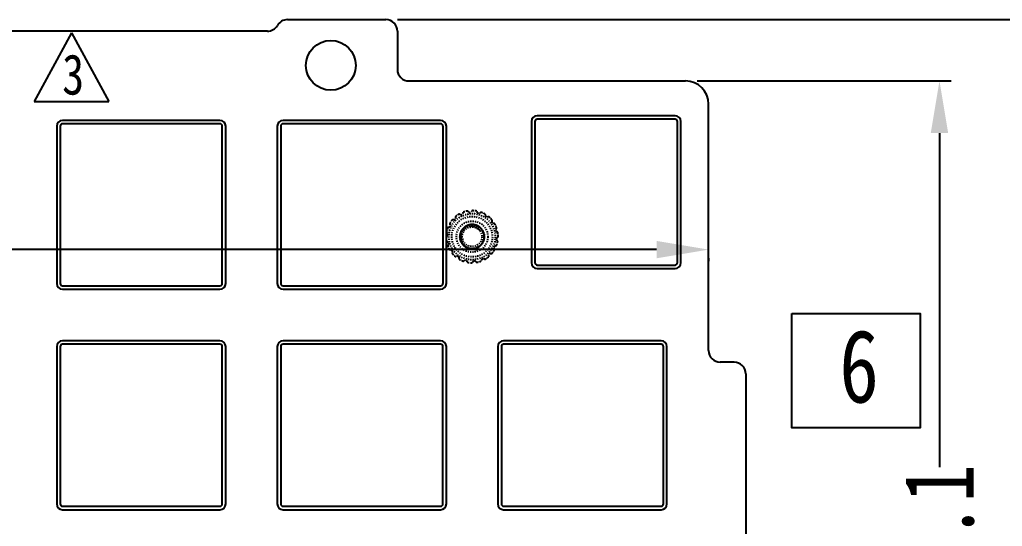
# Model space of a CAD drawing. Header units: inches. Extents: x 1493 to 1950, y -14 to 309.
# Drawn here: x 1800.4 to 1885.2, y 203.1 to 246.9 of the extents above; entities that cross this region are included whole.
import ezdxf

# ---------------------------------------------------------------- set-up
doc = ezdxf.new("R2010")
doc.units = ezdxf.units.IN
doc.header["$LTSCALE"] = 0.909449
doc.header["$MEASUREMENT"] = 0
doc.header["$PDMODE"] = 3
doc.header["$PDSIZE"] = 0.3125
doc.linetypes.add('HIDDEN', pattern=[0.2, 0.1, -0.1])
doc.linetypes.add('PHANTOM', pattern=[0.8, 0.45, -0.05, 0.1, -0.05, 0.1, -0.05])
doc.layers.get('0').update_dxf_attribs({"linetype": 'CONTINUOUS'})
doc.layers.get('Defpoints').update_dxf_attribs({"linetype": 'CONTINUOUS'})
doc.layers.add('DEFAULT_2', color=8, linetype='HIDDEN')
doc.layers.add('DEFAULT_3', color=7, linetype='PHANTOM')
doc.styles.get("Standard").update_dxf_attribs({"font": 'txt', "width": 0.8})
doc.dimstyles.get("Standard").update_dxf_attribs({"dimtxt": 6, "dimasz": 4.5, "dimexe": 1, "dimexo": 1, "dimgap": 0.09, "dimtad": 0, "dimzin": 1, "dimdsep": 46, "dimtxsty": 'Standard', "dimcen": 0.09, "dimclrd": 5, "dimclre": 5, "dimclrt": 1, "dimadec": 0, "dimazin": 0, "dimtp": 0.01, "dimtm": 0.01, "dimtfac": 1, "dimtofl": 0, "dimtmove": 0, "dimatfit": 3, "dimfxl": 0, "dimtolj": 1, "dimtzin": 4, "dimarcsym": 0})

# ---------------------------------------------------------------- blocks, each defined once
blk = doc.blocks.new('*D12')
at = {"layer": 'DEFAULT_3', "color": 3, "linetype": 'ByBlock', "lineweight": -2}
for p, q in [((1590.42, 219.292), (1590.42, 228.021)), ((1590.42, 227.021), (1585.92, 227.021)), ((1855.37, 227.021), (1594.92, 227.021)), ((1859.87, 226.292), (1859.87, 226.021))]:
    blk.add_line(p, q, dxfattribs=at)
at = {"layer": 'DEFAULT_3', "color": 3, "linetype": 'ByBlock'}
for points in [[(1594.92, 227.771), (1594.92, 226.271), (1590.42, 227.021)], [(1855.37, 226.271), (1855.37, 227.771), (1859.87, 227.021)]]:
    blk.add_solid(points, dxfattribs=at)
at = {"layer": 'Defpoints', "color": 0, "linetype": 'ByBlock'}
for p in [(1590.42, 227.021), (1859.87, 227.292), (1590.42, 218.292)]:
    blk.add_point(p, dxfattribs=at)
at = {"layer": 'DEFAULT_3', "color": 3, "linetype": 'ByBlock', "insert": (1567.03, 227.021), "char_height": 6, "attachment_point": 5}
blk.add_mtext('\\A1;269.45%%P0.1', dxfattribs=at)
blk = doc.blocks.new('*D16')
at = {"layer": 'DEFAULT_3', "color": 3, "linetype": 'ByBlock', "lineweight": -2}
for p, q in [((1858.87, 241.592), (1880.807, 241.592)), ((1879.807, 237.092), (1879.807, 208.223)), ((1879.807, 148.492), (1879.807, 176.043)), ((1858.87, 143.992), (1880.807, 143.992))]:
    blk.add_line(p, q, dxfattribs=at)
at = {"layer": 'DEFAULT_3', "color": 3, "linetype": 'ByBlock'}
for points in [[(1880.557, 237.092), (1879.057, 237.092), (1879.807, 241.592)], [(1879.057, 148.492), (1880.557, 148.492), (1879.807, 143.992)]]:
    blk.add_solid(points, dxfattribs=at)
at = {"layer": 'Defpoints', "color": 0, "linetype": 'ByBlock'}
for p in [(1857.87, 241.592), (1879.807, 241.592), (1857.87, 143.992)]:
    blk.add_point(p, dxfattribs=at)
at = {"layer": 'DEFAULT_3', "color": 3, "linetype": 'ByBlock', "insert": (1879.807, 192.133), "char_height": 6, "attachment_point": 5, "rotation": 90}
blk.add_mtext('\\A1;97.60%%P0.1', dxfattribs=at)
blk = doc.blocks.new('*D17')
at = {"layer": 'DEFAULT_3', "color": 3, "linetype": 'ByBlock', "lineweight": -2}
for p, q in [((1832.995, 246.892), (1900.652, 246.892)), ((1899.652, 242.392), (1899.652, 209.929)), ((1899.652, 143.692), (1899.652, 175.349)), ((1832.995, 139.192), (1900.652, 139.192))]:
    blk.add_line(p, q, dxfattribs=at)
at = {"layer": 'DEFAULT_3', "color": 3, "linetype": 'ByBlock'}
for points in [[(1900.402, 242.392), (1898.902, 242.392), (1899.652, 246.892)], [(1898.902, 143.692), (1900.402, 143.692), (1899.652, 139.192)]]:
    blk.add_solid(points, dxfattribs=at)
at = {"layer": 'Defpoints', "color": 0, "linetype": 'ByBlock'}
for p in [(1831.995, 246.892), (1899.652, 246.892), (1831.995, 139.192)]:
    blk.add_point(p, dxfattribs=at)
at = {"layer": 'DEFAULT_3', "color": 3, "linetype": 'ByBlock', "insert": (1899.652, 192.639), "char_height": 6, "attachment_point": 5, "rotation": 90}
blk.add_mtext('\\A1;107.70%%P0.1', dxfattribs=at)

msp = doc.modelspace()

# ---------------------------------------------------------------- linework, layer by layer
at = {"color": 7, "linetype": 'Continuous'}
for p, q in [((1823.495, 246.892), (1831.995, 246.892)), ((1821.763, 245.892), (1784.995, 245.892)), ((1832.995, 245.892), (1832.995, 242.592)), ((1833.995, 241.592), (1857.87, 241.592)), ((1859.87, 218.292), (1859.87, 239.592)), ((1856.97, 238.592), (1845.07, 238.592)), ((1803.57, 237.692), (1803.57, 224.092)), ((1803.87, 237.692), (1803.87, 224.092)), ((1817.67, 238.192), (1804.07, 238.192)), ((1817.67, 237.892), (1804.07, 237.892)), ((1817.87, 224.092), (1817.87, 237.692)), ((1818.17, 224.092), (1818.17, 237.692)), ((1822.62, 237.692), (1822.62, 224.092)), ((1822.92, 237.692), (1822.92, 224.092)), ((1836.72, 238.192), (1823.12, 238.192)), ((1836.72, 237.892), (1823.12, 237.892)), ((1836.92, 237.692), (1836.92, 224.092)), ((1837.22, 224.092), (1837.22, 237.692)), ((1844.57, 238.092), (1844.57, 225.892)), ((1844.87, 238.092), (1844.87, 225.892)), ((1856.97, 238.292), (1845.07, 238.292)), ((1857.17, 225.892), (1857.17, 238.092)), ((1857.47, 225.892), (1857.47, 238.092)), ((1845.07, 225.692), (1856.97, 225.692)), ((1845.07, 225.392), (1856.97, 225.392)), ((1804.07, 223.892), (1817.67, 223.892)), ((1804.07, 223.592), (1817.67, 223.592)), ((1823.12, 223.892), (1836.72, 223.892)), ((1823.12, 223.592), (1836.72, 223.592)), ((1817.67, 219.142), (1804.07, 219.142)), ((1836.72, 219.142), (1823.12, 219.142)), ((1855.77, 219.142), (1842.17, 219.142)), ((1803.57, 218.642), (1803.57, 205.042)), ((1803.87, 218.642), (1803.87, 205.042)), ((1817.67, 218.842), (1804.07, 218.842)), ((1817.87, 205.042), (1817.87, 218.642)), ((1818.17, 205.042), (1818.17, 218.642)), ((1822.62, 218.642), (1822.62, 205.042)), ((1822.92, 218.642), (1822.92, 205.042)), ((1836.72, 218.842), (1823.12, 218.842)), ((1836.92, 205.042), (1836.92, 218.642)), ((1837.22, 205.042), (1837.22, 218.642)), ((1841.67, 218.642), (1841.67, 205.042)), ((1841.97, 218.642), (1841.97, 205.042)), ((1855.77, 218.842), (1842.17, 218.842)), ((1855.97, 205.042), (1855.97, 218.642)), ((1856.27, 205.042), (1856.27, 218.642)), ((1862.07, 217.292), (1860.87, 217.292)), ((1863.07, 216.292), (1863.07, 169.292)), ((1804.07, 204.842), (1817.67, 204.842)), ((1804.07, 204.542), (1817.67, 204.542)), ((1823.12, 204.842), (1836.72, 204.842)), ((1823.12, 204.542), (1836.72, 204.542)), ((1842.17, 204.842), (1855.77, 204.842)), ((1842.17, 204.542), (1855.77, 204.542))]:
    msp.add_line(p, q, dxfattribs=at)
at = {"color": 2}
for p, q in [((1804.841, 245.744), (1801.621, 239.825)), ((1804.841, 245.744), (1808.062, 239.825)), ((1801.621, 239.825), (1808.062, 239.825))]:
    msp.add_line(p, q, dxfattribs=at)
msp.add_lwpolyline([(1867.051, 221.504), (1878.144, 221.504), (1878.144, 211.609), (1867.051, 211.609)], close=True)
at = {"color": 7, "linetype": 'Continuous'}
msp.add_circle((1827.245, 242.942), 2.15, dxfattribs=at)
for centre, radius, start, end in [((1821.763, 246.892), 1, 270, 330), ((1823.495, 245.892), 1, 90, 150), ((1831.995, 245.892), 1, 0, 90), ((1833.995, 242.592), 1, 180, 270), ((1857.87, 239.592), 2, 0, 90), ((1845.07, 238.092), 0.5, 90.00002, 179.99998), ((1856.97, 238.092), 0.5, 0.00002, 89.99998), ((1804.07, 237.692), 0.5, 90.00013, 180.00011), ((1804.07, 237.692), 0.2, 90.00001, 180.00005), ((1817.67, 237.692), 0.5, 0.00013, 89.99999), ((1817.67, 237.692), 0.2, 0, 90.00003), ((1823.12, 237.692), 0.5, 90.00013, 180.00011), ((1823.12, 237.692), 0.2, 90.00001, 180.00005), ((1836.72, 237.692), 0.5, 0.00013, 89.99999), ((1836.72, 237.692), 0.2, 0, 90.00003), ((1845.07, 238.092), 0.2, 90.00003, 180), ((1856.97, 238.092), 0.2, 0.00003, 90.00003), ((1845.07, 225.892), 0.5, 180.00002, 269.99998), ((1845.07, 225.892), 0.2, 180, 270.00003), ((1856.97, 225.892), 0.5, 270.00002, 359.99998), ((1856.97, 225.892), 0.2, 270.00003, 0.00003), ((1804.07, 224.092), 0.5, 180.00013, 269.99999), ((1804.07, 224.092), 0.2, 180.00001, 270.00001), ((1817.67, 224.092), 0.5, 270.00013, 0.00011), ((1817.67, 224.092), 0.2, 270.00001, 360), ((1823.12, 224.092), 0.5, 180.00013, 269.99999), ((1823.12, 224.092), 0.2, 180.00001, 270.00001), ((1836.72, 224.092), 0.5, 270.00013, 0.00011), ((1836.72, 224.092), 0.2, 270.00001, 360), ((1804.07, 218.642), 0.5, 90.00013, 180.00011), ((1817.67, 218.642), 0.5, 0.00013, 89.99999), ((1823.12, 218.642), 0.5, 90.00013, 180.00011), ((1836.72, 218.642), 0.5, 0.00013, 89.99999), ((1842.17, 218.642), 0.5, 90.00013, 180.00011), ((1855.77, 218.642), 0.5, 0.00013, 89.99999), ((1804.07, 218.642), 0.2, 90.00001, 180.00005), ((1817.67, 218.642), 0.2, 0, 90.00003), ((1823.12, 218.642), 0.2, 90.00001, 180.00005), ((1836.72, 218.642), 0.2, 0, 90.00003), ((1842.17, 218.642), 0.2, 90.00001, 180.00005), ((1855.77, 218.642), 0.2, 0, 90.00003), ((1860.87, 218.292), 1, 180, 270), ((1862.07, 216.292), 1, 0, 90), ((1804.07, 205.042), 0.5, 180.00013, 269.99999), ((1804.07, 205.042), 0.2, 180.00001, 270.00001), ((1817.67, 205.042), 0.5, 270.00013, 0.00011), ((1817.67, 205.042), 0.2, 270.00001, 360), ((1823.12, 205.042), 0.5, 180.00013, 269.99999), ((1823.12, 205.042), 0.2, 180.00001, 270.00001), ((1836.72, 205.042), 0.5, 270.00013, 0.00011), ((1836.72, 205.042), 0.2, 270.00001, 360), ((1842.17, 205.042), 0.5, 180.00013, 269.99999), ((1842.17, 205.042), 0.2, 180.00001, 270.00001), ((1855.77, 205.042), 0.5, 270.00013, 0.00011), ((1855.77, 205.042), 0.2, 270.00001, 360)]:
    msp.add_arc(centre, radius, start, end, dxfattribs=at)
at = {"layer": 'DEFAULT_2', "color": 8, "linetype": 'HIDDEN'}
for p, q in [((1838.487, 230.029), (1838.364, 230.072)), ((1838.659, 230.21), (1838.613, 230.088)), ((1839.191, 230.243), (1839.09, 230.325)), ((1839.415, 230.354), (1839.33, 230.255)), ((1839.86, 230.315), (1839.926, 230.203)), ((1840.174, 230.231), (1840.061, 230.167)), ((1840.579, 230.042), (1840.603, 229.914)), ((1837.512, 229.22), (1837.555, 229.098)), ((1837.898, 229.587), (1837.768, 229.586)), ((1837.998, 229.816), (1837.997, 229.686)), ((1839.445, 228.989), (1839.445, 229.187)), ((1840.845, 229.855), (1840.717, 229.834)), ((1841.161, 229.539), (1841.14, 229.411)), ((1841.348, 229.273), (1841.22, 229.297)), ((1837.259, 228.494), (1837.341, 228.393)), ((1837.496, 228.971), (1837.374, 228.925)), ((1841.537, 228.868), (1841.473, 228.755)), ((1841.621, 228.554), (1841.509, 228.62)), ((1837.329, 228.254), (1837.23, 228.169)), ((1837.381, 227.658), (1837.269, 227.725)), ((1837.417, 227.523), (1837.354, 227.41)), ((1841.549, 227.885), (1841.631, 227.784)), ((1841.66, 228.109), (1841.561, 228.024)), ((1837.67, 226.981), (1837.542, 227.005)), ((1837.75, 226.867), (1837.729, 226.739)), ((1839.947, 227.22), (1839.852, 227.393)), ((1840.992, 226.691), (1841.122, 226.692)), ((1841.335, 227.181), (1841.378, 227.058)), ((1841.516, 227.353), (1841.394, 227.307)), ((1838.173, 226.444), (1838.045, 226.423)), ((1838.287, 226.364), (1838.312, 226.236)), ((1838.829, 226.111), (1838.716, 226.048)), ((1838.964, 226.075), (1839.031, 225.963)), ((1839.56, 226.023), (1839.475, 225.924)), ((1839.8, 225.953), (1839.699, 226.035)), ((1840.277, 226.19), (1840.231, 226.068)), ((1840.526, 226.206), (1840.404, 226.249)), ((1840.892, 226.462), (1840.894, 226.592))]:
    msp.add_line(p, q, dxfattribs=at)
for radius in [2, 1.75, 1.35, 0.85]:
    msp.add_circle((1839.445, 228.139), radius, dxfattribs=at)
for centre, radius, start, end in [((1839.445, 228.139), 2.25, 121.21228, 128.78772), ((1838.331, 229.978), 0.1, 70.68927, 121.21228), ((1838.52, 230.124), 0.1, 250.68927, 339.31073), ((1838.753, 230.175), 0.1, 108.78772, 159.31073), ((1839.445, 228.139), 2.25, 101.21228, 108.78772), ((1839.027, 230.248), 0.1, 50.68927, 101.21228), ((1839.254, 230.32), 0.1, 230.68927, 319.31073), ((1839.491, 230.289), 0.1, 88.78772, 139.31073), ((1839.445, 228.139), 2.25, 81.21228, 88.78772), ((1839.774, 230.264), 0.1, 30.68927, 81.21228), ((1840.012, 230.254), 0.1, 210.68927, 299.31073), ((1840.223, 230.143), 0.1, 68.78772, 119.31073), ((1839.445, 228.139), 2.25, 61.21228, 68.78772), ((1840.481, 230.023), 0.1, 10.68927, 61.21228), ((1837.606, 229.253), 0.1, 148.78772, 199.31073), ((1839.445, 228.139), 2.25, 141.21228, 148.78772), ((1837.769, 229.486), 0.1, 90.68927, 141.21228), ((1837.897, 229.687), 0.1, 270.68927, 359.31073), ((1838.098, 229.815), 0.1, 128.78772, 179.31073), ((1840.701, 229.933), 0.1, 190.68927, 279.31073), ((1840.862, 229.756), 0.1, 48.78772, 99.31073), ((1839.445, 228.139), 2.25, 41.21228, 48.78772), ((1841.063, 229.556), 0.1, 350.68927, 41.21228), ((1841.239, 229.395), 0.1, 170.68927, 259.31073), ((1841.329, 229.174), 0.1, 28.78772, 79.31073), ((1839.445, 228.139), 2.25, 21.21228, 28.78772), ((1837.336, 228.557), 0.1, 168.78772, 219.31073), ((1839.445, 228.139), 2.25, 161.21228, 168.78772), ((1837.41, 228.832), 0.1, 110.68927, 161.21228), ((1837.264, 228.33), 0.1, 310.68927, 39.31073), ((1837.461, 229.064), 0.1, 290.68927, 19.31073), ((1839.657, 227.991), 0.825, 53.64653, 58.49447), ((1841.56, 228.706), 0.1, 150.68927, 239.31073), ((1841.449, 228.917), 0.1, 330.68927, 21.21228), ((1841.57, 228.468), 0.1, 8.78772, 59.31073), ((1839.445, 228.139), 2.25, 1.21228, 8.78772), ((1837.296, 228.094), 0.1, 130.68927, 181.21228), ((1839.445, 228.139), 2.25, 181.21228, 188.78772), ((1837.32, 227.811), 0.1, 188.78772, 239.31073), ((1837.33, 227.572), 0.1, 330.68927, 59.31073), ((1841.627, 227.948), 0.1, 130.68927, 219.31073), ((1839.445, 228.139), 2.25, 341.21228, 348.78772), ((1841.554, 227.721), 0.1, 348.78772, 39.31073), ((1841.595, 228.185), 0.1, 310.68927, 1.21228), ((1837.441, 227.361), 0.1, 150.68927, 201.21228), ((1839.445, 228.139), 2.25, 201.21228, 208.78772), ((1837.561, 227.104), 0.1, 208.78772, 259.31073), ((1837.651, 226.883), 0.1, 350.68927, 79.31073), ((1837.828, 226.723), 0.1, 170.68927, 221.21228), ((1839.445, 228.139), 2.25, 221.21228, 228.78772), ((1840.994, 226.591), 0.1, 90.68927, 179.31073), ((1841.121, 226.792), 0.1, 270.68927, 321.21228), ((1839.445, 228.139), 2.25, 321.21228, 328.78772), ((1841.43, 227.214), 0.1, 110.68927, 199.31073), ((1841.284, 227.025), 0.1, 328.78772, 19.31073), ((1841.481, 227.447), 0.1, 290.68927, 341.21228), ((1838.029, 226.522), 0.1, 228.78772, 279.31073), ((1838.189, 226.345), 0.1, 10.68927, 99.31073), ((1838.41, 226.255), 0.1, 190.68927, 241.21228), ((1839.445, 228.139), 2.25, 241.21228, 248.78772), ((1838.667, 226.135), 0.1, 248.78772, 299.31073), ((1838.878, 226.024), 0.1, 30.68927, 119.31073), ((1839.117, 226.014), 0.1, 210.68927, 261.21228), ((1839.445, 228.139), 2.25, 261.21228, 268.78772), ((1839.4, 225.99), 0.1, 268.78772, 319.31073), ((1839.636, 225.958), 0.1, 50.68927, 139.31073), ((1839.863, 226.03), 0.1, 230.68927, 281.21228), ((1839.445, 228.139), 2.25, 281.21228, 288.78772), ((1840.138, 226.104), 0.1, 288.78772, 339.31073), ((1840.371, 226.154), 0.1, 70.68927, 159.31073), ((1840.559, 226.3), 0.1, 250.68927, 301.21228), ((1839.445, 228.139), 2.25, 301.21228, 308.78772), ((1840.792, 226.463), 0.1, 308.78772, 359.31073)]:
    msp.add_arc(centre, radius, start, end, dxfattribs=at)
for points, knots in [([(1839.445, 229.187), (1839.446, 229.187), (1839.447, 229.186), (1839.45, 229.186), (1839.452, 229.186), (1839.455, 229.187), (1839.459, 229.186), (1839.465, 229.186), (1839.472, 229.186), (1839.481, 229.186), (1839.49, 229.186), (1839.502, 229.185), (1839.517, 229.184), (1839.535, 229.183), (1839.559, 229.181), (1839.589, 229.177), (1839.625, 229.171), (1839.672, 229.162), (1839.73, 229.148), (1839.799, 229.126), (1839.866, 229.099), (1839.931, 229.068), (1840.015, 229.02), (1840.113, 228.95), (1840.218, 228.851), (1840.308, 228.738), (1840.407, 228.573), (1840.471, 228.388), (1840.494, 228.197), (1840.491, 228.005), (1840.439, 227.767), (1840.323, 227.554), (1840.198, 227.407), (1840.091, 227.31), (1839.971, 227.229), (1839.798, 227.145), (1839.609, 227.096), (1839.417, 227.089), (1839.225, 227.107), (1839.039, 227.165), (1838.871, 227.259), (1838.717, 227.375), (1838.589, 227.522), (1838.495, 227.69), (1838.442, 227.825), (1838.409, 227.966), (1838.395, 228.11), (1838.4, 228.254), (1838.426, 228.397), (1838.472, 228.534), (1838.535, 228.664), (1838.615, 228.784), (1838.712, 228.892), (1838.823, 228.985), (1838.945, 229.063), (1839.076, 229.123), (1839.261, 229.178), (1839.455, 229.194), (1839.646, 229.171), (1839.832, 229.121), (1840.006, 229.033), (1840.156, 228.913), (1840.289, 228.773), (1840.416, 228.566), (1840.496, 228.285), (1840.496, 227.994), (1840.417, 227.713), (1840.264, 227.466), (1840.05, 227.267), (1839.79, 227.136), (1839.504, 227.079), (1839.214, 227.104), (1838.941, 227.205), (1838.706, 227.378), (1838.556, 227.57), (1838.472, 227.743), (1838.412, 227.926), (1838.39, 228.119), (1838.408, 228.311), (1838.453, 228.498), (1838.536, 228.675), (1838.652, 228.829), (1838.754, 228.931), (1838.87, 229.018), (1838.996, 229.089), (1839.13, 229.142), (1839.271, 229.175), (1839.415, 229.189), (1839.56, 229.184), (1839.702, 229.158), (1839.84, 229.113), (1839.97, 229.049), (1840.09, 228.969), (1840.198, 228.873), (1840.322, 228.726), (1840.415, 228.554), (1840.47, 228.37), (1840.5, 228.18), (1840.486, 227.937), (1840.392, 227.661), (1840.226, 227.422), (1840.002, 227.236), (1839.735, 227.119), (1839.446, 227.078), (1839.158, 227.118), (1838.89, 227.234), (1838.666, 227.42), (1838.499, 227.659), (1838.405, 227.935), (1838.387, 228.225), (1838.43, 228.415), (1838.464, 228.505)], [0, 0, 0, 0, 0.00012, 0.000241, 0.000364, 0.000486, 0.000731, 0.000975, 0.001465, 0.001954, 0.002443, 0.002932, 0.003911, 0.004889, 0.005868, 0.007825, 0.009782, 0.011739, 0.015652, 0.019566, 0.023479, 0.027392, 0.031306, 0.039129, 0.046951, 0.054774, 0.062597, 0.078205, 0.086027, 0.09385, 0.109459, 0.125067, 0.13289, 0.140713, 0.148535, 0.156358, 0.171967, 0.17979, 0.187613, 0.203222, 0.211045, 0.218867, 0.234477, 0.242299, 0.250122, 0.257945, 0.265768, 0.27359, 0.281413, 0.289236, 0.297059, 0.304881, 0.312704, 0.320527, 0.32835, 0.336172, 0.343995, 0.359604, 0.367427, 0.37525, 0.390859, 0.398682, 0.406504, 0.422114, 0.437721, 0.45333, 0.468939, 0.484547, 0.500156, 0.515764, 0.531373, 0.546981, 0.56259, 0.578198, 0.593807, 0.60163, 0.609452, 0.625062, 0.632884, 0.640707, 0.656317, 0.664139, 0.671962, 0.679785, 0.687608, 0.69543, 0.703253, 0.711076, 0.718899, 0.726721, 0.734544, 0.742367, 0.75019, 0.758012, 0.765835, 0.781444, 0.789267, 0.79709, 0.812699, 0.828307, 0.843916, 0.859524, 0.875133, 0.890741, 0.906349, 0.921958, 0.937566, 0.953175, 0.968783, 0.984392, 1, 1, 1, 1]), ([(1839.947, 227.22), (1840.031, 227.266), (1840.188, 227.381), (1840.365, 227.612), (1840.475, 227.882), (1840.505, 228.172), (1840.457, 228.46), (1840.331, 228.722), (1840.139, 228.942), (1839.894, 229.1), (1839.616, 229.186), (1839.325, 229.193), (1839.042, 229.121), (1838.791, 228.974), (1838.622, 228.799), (1838.519, 228.636), (1838.44, 228.46), (1838.398, 228.27), (1838.396, 228.078), (1838.415, 227.934), (1838.453, 227.795), (1838.509, 227.661), (1838.583, 227.537), (1838.674, 227.425), (1838.78, 227.326), (1838.898, 227.242), (1839.026, 227.175), (1839.163, 227.127), (1839.304, 227.098), (1839.449, 227.088), (1839.593, 227.098), (1839.781, 227.139), (1839.959, 227.218), (1840.116, 227.33), (1840.255, 227.463), (1840.366, 227.624), (1840.44, 227.801), (1840.49, 227.987), (1840.502, 228.23), (1840.438, 228.514), (1840.298, 228.77), (1840.094, 228.979), (1839.841, 229.123), (1839.559, 229.194), (1839.267, 229.184), (1838.989, 229.097), (1838.746, 228.937), (1838.555, 228.717), (1838.432, 228.453), (1838.392, 228.213), (1838.401, 228.02), (1838.436, 227.831), (1838.51, 227.651), (1838.618, 227.491), (1838.747, 227.348), (1838.904, 227.233), (1839.079, 227.154), (1839.218, 227.113), (1839.361, 227.092), (1839.506, 227.09), (1839.65, 227.108), (1839.789, 227.146), (1839.922, 227.203), (1840.046, 227.277), (1840.159, 227.368), (1840.258, 227.473), (1840.342, 227.591), (1840.409, 227.72), (1840.457, 227.856), (1840.496, 228.045), (1840.495, 228.239), (1840.456, 228.428), (1840.39, 228.609), (1840.262, 228.816), (1840.047, 229.013), (1839.787, 229.143), (1839.501, 229.199), (1839.21, 229.173), (1838.938, 229.071), (1838.704, 228.897), (1838.525, 228.667), (1838.416, 228.397), (1838.384, 228.107), (1838.434, 227.82), (1838.558, 227.556), (1838.687, 227.41), (1838.759, 227.348)], [0, 0, 0, 0, 0.015607, 0.031223, 0.046835, 0.06245, 0.078063, 0.093677, 0.10929, 0.124903, 0.140518, 0.156129, 0.171746, 0.187356, 0.202973, 0.210795, 0.21862, 0.234238, 0.24206, 0.249884, 0.257712, 0.265539, 0.273362, 0.281185, 0.289013, 0.29684, 0.304663, 0.312486, 0.320313, 0.328141, 0.335965, 0.343787, 0.359406, 0.36723, 0.375052, 0.39067, 0.398495, 0.406317, 0.421934, 0.437545, 0.45316, 0.468772, 0.484387, 0.5, 0.515613, 0.531228, 0.54684, 0.562455, 0.578066, 0.593683, 0.601505, 0.60933, 0.624948, 0.63277, 0.640594, 0.656213, 0.664035, 0.671859, 0.679687, 0.687514, 0.695337, 0.70316, 0.710987, 0.718815, 0.726638, 0.734461, 0.742288, 0.750116, 0.75794, 0.765762, 0.78138, 0.789205, 0.797027, 0.812644, 0.828254, 0.843871, 0.859482, 0.875097, 0.89071, 0.906323, 0.921937, 0.93755, 0.953165, 0.968777, 0.984393, 1, 1, 1, 1]), ([(1838.759, 227.347), (1838.832, 227.285), (1838.995, 227.178), (1839.273, 227.093), (1839.564, 227.084), (1839.846, 227.157), (1840.099, 227.303), (1840.301, 227.513), (1840.44, 227.769), (1840.502, 228.054), (1840.486, 228.345), (1840.39, 228.62), (1840.224, 228.86), (1839.999, 229.044), (1839.776, 229.141), (1839.587, 229.18), (1839.395, 229.193), (1839.202, 229.166), (1839.021, 229.101), (1838.893, 229.033), (1838.775, 228.949), (1838.67, 228.849), (1838.58, 228.736), (1838.507, 228.612), (1838.451, 228.478), (1838.413, 228.338), (1838.395, 228.195), (1838.398, 228.05), (1838.42, 227.907), (1838.462, 227.769), (1838.522, 227.637), (1838.625, 227.475), (1838.762, 227.335), (1838.921, 227.228), (1839.095, 227.144), (1839.284, 227.096), (1839.476, 227.089), (1839.668, 227.107), (1839.9, 227.181), (1840.144, 227.34), (1840.334, 227.561), (1840.459, 227.824), (1840.505, 228.112), (1840.474, 228.402), (1840.363, 228.671), (1840.184, 228.901), (1839.948, 229.073), (1839.675, 229.175), (1839.385, 229.198), (1839.146, 229.151), (1838.969, 229.076), (1838.804, 228.977), (1838.66, 228.845), (1838.549, 228.688), (1838.46, 228.517), (1838.407, 228.329), (1838.394, 228.137), (1838.405, 227.993), (1838.435, 227.851), (1838.483, 227.715), (1838.551, 227.587), (1838.635, 227.47), (1838.735, 227.365), (1838.848, 227.275), (1838.972, 227.2), (1839.106, 227.145), (1839.245, 227.108), (1839.389, 227.09), (1839.534, 227.092), (1839.724, 227.121), (1839.906, 227.19), (1840.069, 227.293), (1840.216, 227.418), (1840.364, 227.61), (1840.474, 227.88), (1840.505, 228.17), (1840.458, 228.457), (1840.332, 228.72), (1840.141, 228.94), (1839.896, 229.099), (1839.618, 229.186), (1839.327, 229.193), (1839.044, 229.122), (1838.793, 228.975), (1838.589, 228.767), (1838.497, 228.595), (1838.464, 228.505)], [0, 0, 0, 0, 0.015607, 0.031223, 0.046835, 0.06245, 0.078063, 0.093677, 0.10929, 0.124903, 0.140518, 0.156129, 0.171746, 0.187356, 0.202973, 0.210795, 0.21862, 0.234238, 0.24206, 0.249884, 0.257712, 0.265539, 0.273362, 0.281185, 0.289013, 0.29684, 0.304663, 0.312486, 0.320313, 0.328141, 0.335965, 0.343787, 0.359406, 0.36723, 0.375052, 0.39067, 0.398495, 0.406317, 0.421934, 0.437545, 0.45316, 0.468772, 0.484387, 0.5, 0.515613, 0.531228, 0.54684, 0.562455, 0.578066, 0.593683, 0.601505, 0.60933, 0.624948, 0.63277, 0.640594, 0.656213, 0.664035, 0.671859, 0.679687, 0.687514, 0.695337, 0.70316, 0.710987, 0.718815, 0.726638, 0.734461, 0.742288, 0.750116, 0.75794, 0.765762, 0.78138, 0.789205, 0.797027, 0.812644, 0.828254, 0.843871, 0.859482, 0.875097, 0.89071, 0.906323, 0.921937, 0.93755, 0.953165, 0.968777, 0.984393, 1, 1, 1, 1]), ([(1840.146, 228.656), (1840.095, 228.731), (1840, 228.834), (1839.848, 228.936), (1839.723, 228.993), (1839.591, 229.031), (1839.454, 229.049), (1839.317, 229.046), (1839.181, 229.022), (1839.051, 228.978), (1838.928, 228.916), (1838.816, 228.836), (1838.717, 228.74), (1838.633, 228.631), (1838.565, 228.511), (1838.515, 228.383), (1838.485, 228.248), (1838.474, 228.111), (1838.482, 227.974), (1838.509, 227.839), (1838.571, 227.666), (1838.692, 227.469), (1838.862, 227.312), (1839.019, 227.218), (1839.146, 227.164), (1839.278, 227.128), (1839.415, 227.109), (1839.53, 227.109), (1839.621, 227.119), (1839.688, 227.13), (1839.744, 227.143), (1839.788, 227.156), (1839.821, 227.167), (1839.848, 227.176), (1839.869, 227.185), (1839.885, 227.191), (1839.901, 227.198), (1839.916, 227.205), (1839.932, 227.211), (1839.942, 227.218), (1839.947, 227.22)], [0, 0, 0, 0, 0.062313, 0.093564, 0.124816, 0.15607, 0.187326, 0.218582, 0.249838, 0.281097, 0.312358, 0.343618, 0.374879, 0.406142, 0.437407, 0.468671, 0.499936, 0.531203, 0.562472, 0.59374, 0.625008, 0.687403, 0.749798, 0.781071, 0.812346, 0.84362, 0.874891, 0.906159, 0.921802, 0.937445, 0.953088, 0.96091, 0.968733, 0.976556, 0.980467, 0.984378, 0.988288, 0.9922, 0.99611, 1, 1, 1, 1]), ([(1839.471, 228.989), (1839.536, 228.988), (1839.666, 228.973), (1839.851, 228.907), (1840.015, 228.8), (1840.107, 228.707), (1840.146, 228.656)], [0, 0, 0, 0, 0.250012, 0.499988, 0.749981, 1, 1, 1, 1])]:
    msp.add_open_spline(points, degree=3, knots=knots, dxfattribs=at)

# ---------------------------------------------------------------- texts
at = {"color": 2, "insert": (1804.043, 243.901), "char_height": 3.48762, "width": 14.36041, "attachment_point": 1}
msp.add_mtext('{\\fSimSun|b0|i0|c134|p2;3}', dxfattribs=at)
at = {"color": 2, "linetype": 'Continuous', "insert": (1874.579, 220.108), "char_height": 6.3, "width": 63.00787, "attachment_point": 3, "line_spacing_factor": 0.9}
msp.add_mtext('{\\fSimSun|b0|i0|c134|p2;6}', dxfattribs=at)

# ---------------------------------------------------------------- dimensions: what is measured, and where the dimension line sits
at = {"layer": 'DEFAULT_3', "linetype": 'ByBlock'}
for base, p1, p2, picture, middle in [((1899.652, 246.892), (1831.995, 139.192), (1831.995, 246.892), '*D17', (1899.652, 192.639)), ((1879.807, 241.592), (1857.87, 143.992), (1857.87, 241.592), '*D16', (1879.807, 192.133))]:
    dim = msp.add_linear_dim(base=base, p1=p1, p2=p2, angle=90, text='<>%%P0.1', dimstyle='Standard', override={"dimclrd": 3, "dimclre": 3, "dimclrt": 3, "dimtfillclr": 256}, dxfattribs=at)
    dim.commit()
    dim.dimension.update_dxf_attribs({"geometry": picture, "text_midpoint": middle, "dimtype": 160})
dim = msp.add_linear_dim(base=(1590.42, 227.021), p1=(1859.87, 227.292), p2=(1590.42, 218.292), text='<>%%P0.1', dimstyle='Standard', override={"dimclrd": 3, "dimclre": 3, "dimclrt": 3, "dimtfillclr": 256}, dxfattribs=at)
dim.commit()
dim.dimension.update_dxf_attribs({"geometry": '*D12', "text_midpoint": (1567.03, 227.021), "dimtype": 160})

doc.saveas('drawing.dxf')
